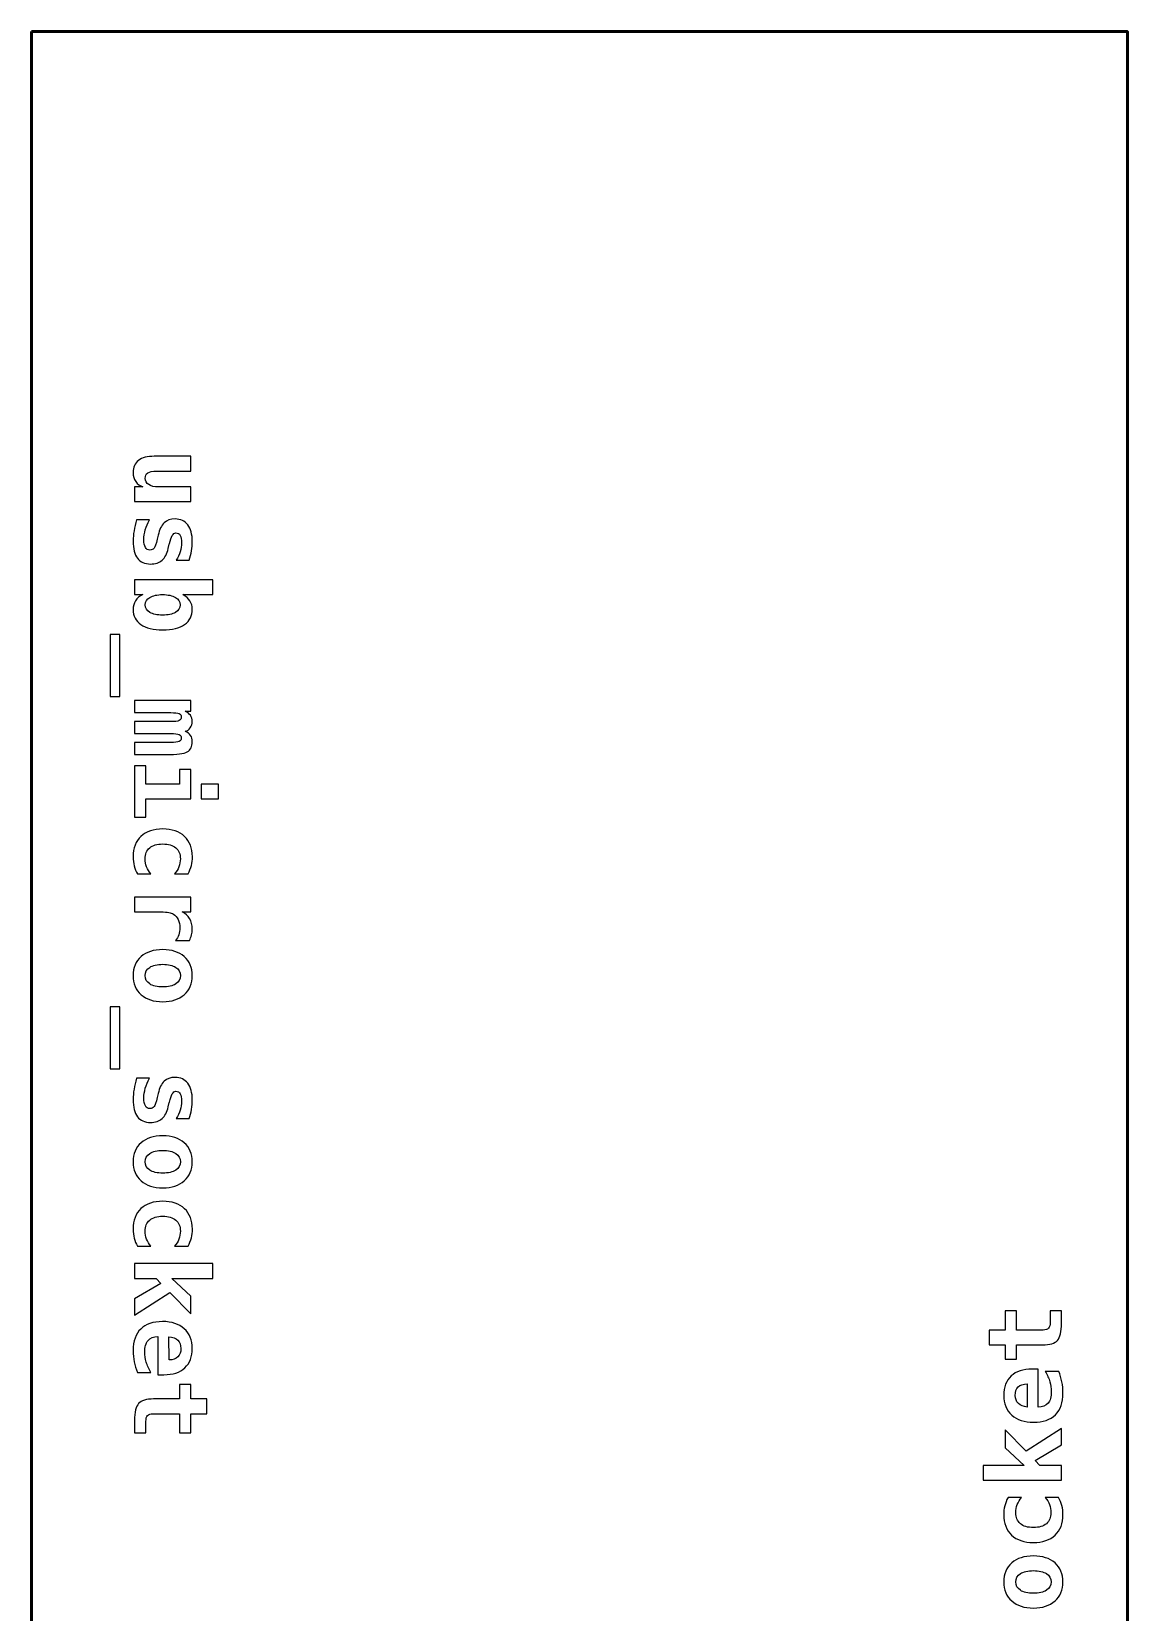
# Model space of a CAD drawing. Header units: centimetres. Extents: x -10.8 to 29.8, y -19.8 to 32.2.
# Drawn here: x 2.75 to 7.25, y -5.24 to 1.25 of the extents above; entities that cross this region are included whole.
import ezdxf

# ---------------------------------------------------------------- set-up
doc = ezdxf.new("R2010")
doc.units = ezdxf.units.CM
doc.header["$MEASUREMENT"] = 0
doc.layers.add('Layer 1', color=7, linetype='Continuous')

msp = doc.modelspace()

# ---------------------------------------------------------------- linework, layer by layer
at = {"layer": 'Layer 1', "lineweight": 53}
msp.add_open_spline([(2.75, 1.25), (2.75, 1.25), (7.25, 1.25), (7.25, 1.25), (7.25, 1.25), (7.25, 1.25), (7.25, -12.25), (7.25, -12.25), (7.25, -12.25), (7.25, -12.25), (2.75, -12.25), (2.75, -12.25), (2.75, -12.25), (2.75, -12.25), (2.75, 1.25), (2.75, 1.25)], degree=3, knots=[0, 0, 0, 0, 0.2, 0.2, 0.2, 0.2, 0.4, 0.4, 0.4, 0.4, 0.6, 0.6, 0.6, 0.6, 1, 1, 1, 1], dxfattribs=at)
at = {"layer": 'Layer 1'}
for points, knots in [([(3.25367, -0.4943), (3.25367, -0.4943), (3.40437, -0.4943), (3.40437, -0.4943), (3.40437, -0.4943), (3.40437, -0.4943), (3.40437, -0.55484), (3.40437, -0.55484), (3.40437, -0.55484), (3.40437, -0.55484), (3.26291, -0.55484), (3.26291, -0.55484), (3.26291, -0.55484), (3.24626, -0.55484), (3.23433, -0.55716), (3.22714, -0.56189), (3.22714, -0.56189), (3.22001, -0.56655), (3.21641, -0.57438), (3.21641, -0.58525), (3.21641, -0.58525), (3.21641, -0.59618), (3.22121, -0.60465), (3.23088, -0.61079), (3.23088, -0.61079), (3.24054, -0.61692), (3.25402, -0.62003), (3.27145, -0.62003), (3.27145, -0.62003), (3.27145, -0.62003), (3.40437, -0.62003), (3.40437, -0.62003), (3.40437, -0.62003), (3.40437, -0.62003), (3.40437, -0.68056), (3.40437, -0.68056), (3.40437, -0.68056), (3.40437, -0.68056), (3.17281, -0.68056), (3.17281, -0.68056), (3.17281, -0.68056), (3.17281, -0.68056), (3.17281, -0.62003), (3.17281, -0.62003), (3.17281, -0.62003), (3.17281, -0.62003), (3.2071, -0.62003), (3.2071, -0.62003), (3.2071, -0.62003), (3.19433, -0.61572), (3.18445, -0.60846), (3.1774, -0.59823), (3.1774, -0.59823), (3.17041, -0.58793), (3.16688, -0.57558), (3.16688, -0.56112), (3.16688, -0.56112), (3.16688, -0.53903), (3.17415, -0.52238), (3.18876, -0.51116), (3.18876, -0.51116), (3.20336, -0.49994), (3.22502, -0.4943), (3.25367, -0.4943)], [0, 0, 0, 0, 0.0588235, 0.0588235, 0.0588235, 0.0588235, 0.1176471, 0.1176471, 0.1176471, 0.1176471, 0.1764706, 0.1764706, 0.1764706, 0.1764706, 0.2352941, 0.2352941, 0.2352941, 0.2352941, 0.2941176, 0.2941176, 0.2941176, 0.2941176, 0.3529412, 0.3529412, 0.3529412, 0.3529412, 0.4117647, 0.4117647, 0.4117647, 0.4117647, 0.4705882, 0.4705882, 0.4705882, 0.4705882, 0.5294118, 0.5294118, 0.5294118, 0.5294118, 0.5882353, 0.5882353, 0.5882353, 0.5882353, 0.6470588, 0.6470588, 0.6470588, 0.6470588, 0.7058824, 0.7058824, 0.7058824, 0.7058824, 0.7647059, 0.7647059, 0.7647059, 0.7647059, 0.8235294, 0.8235294, 0.8235294, 0.8235294, 0.8823529, 0.8823529, 0.8823529, 0.8823529, 1, 1, 1, 1]), ([(3.39717, -0.92101), (3.39717, -0.92101), (3.34426, -0.92101), (3.34426, -0.92101), (3.34426, -0.92101), (3.35138, -0.90986), (3.35675, -0.89822), (3.36042, -0.88616), (3.36042, -0.88616), (3.36401, -0.87409), (3.36585, -0.86196), (3.36585, -0.84982), (3.36585, -0.84982), (3.36585, -0.83628), (3.36387, -0.82604), (3.35999, -0.8192), (3.35999, -0.8192), (3.35604, -0.81229), (3.35026, -0.80883), (3.34257, -0.80883), (3.34257, -0.80883), (3.33156, -0.80883), (3.3226, -0.82358), (3.31568, -0.85307), (3.31568, -0.85307), (3.31568, -0.85307), (3.31512, -0.85533), (3.31512, -0.85533), (3.31512, -0.85533), (3.31512, -0.85533), (3.31096, -0.87268), (3.31096, -0.87268), (3.31096, -0.87268), (3.30574, -0.89477), (3.29727, -0.91099), (3.28563, -0.92122), (3.28563, -0.92122), (3.27399, -0.93152), (3.25825, -0.93667), (3.23843, -0.93667), (3.23843, -0.93667), (3.21458, -0.93667), (3.19666, -0.92884), (3.18473, -0.91325), (3.18473, -0.91325), (3.17281, -0.89759), (3.16688, -0.87409), (3.16688, -0.8427), (3.16688, -0.8427), (3.16688, -0.8288), (3.16808, -0.81447), (3.17048, -0.79994), (3.17048, -0.79994), (3.17288, -0.78533), (3.17648, -0.77052), (3.18128, -0.75549), (3.18128, -0.75549), (3.18128, -0.75549), (3.23419, -0.75549), (3.23419, -0.75549), (3.23419, -0.75549), (3.22664, -0.76882), (3.22086, -0.78244), (3.21691, -0.79627), (3.21691, -0.79627), (3.21289, -0.8101), (3.21091, -0.82343), (3.21091, -0.83642), (3.21091, -0.83642), (3.21091, -0.8506), (3.21296, -0.86132), (3.21712, -0.86859), (3.21712, -0.86859), (3.22121, -0.87586), (3.22721, -0.87953), (3.23504, -0.87953), (3.23504, -0.87953), (3.2428, -0.87953), (3.24873, -0.87691), (3.25282, -0.87176), (3.25282, -0.87176), (3.25698, -0.86661), (3.26136, -0.85434), (3.26608, -0.83486), (3.26608, -0.83486), (3.26608, -0.83486), (3.26975, -0.81814), (3.26975, -0.81814), (3.26975, -0.81814), (3.27504, -0.795), (3.28323, -0.77814), (3.29438, -0.76755), (3.29438, -0.76755), (3.30552, -0.75697), (3.32048, -0.75168), (3.33918, -0.75168), (3.33918, -0.75168), (3.36154, -0.75168), (3.3789, -0.75972), (3.39125, -0.77588), (3.39125, -0.77588), (3.40367, -0.79197), (3.40987, -0.81469), (3.40987, -0.8439), (3.40987, -0.8439), (3.40987, -0.85702), (3.40882, -0.87007), (3.4067, -0.88305), (3.4067, -0.88305), (3.40458, -0.89611), (3.40141, -0.90874), (3.39717, -0.92101)], [0, 0, 0, 0, 0.0344828, 0.0344828, 0.0344828, 0.0344828, 0.0689655, 0.0689655, 0.0689655, 0.0689655, 0.1034483, 0.1034483, 0.1034483, 0.1034483, 0.137931, 0.137931, 0.137931, 0.137931, 0.1724138, 0.1724138, 0.1724138, 0.1724138, 0.2068966, 0.2068966, 0.2068966, 0.2068966, 0.2413793, 0.2413793, 0.2413793, 0.2413793, 0.2758621, 0.2758621, 0.2758621, 0.2758621, 0.3103448, 0.3103448, 0.3103448, 0.3103448, 0.3448276, 0.3448276, 0.3448276, 0.3448276, 0.3793103, 0.3793103, 0.3793103, 0.3793103, 0.4137931, 0.4137931, 0.4137931, 0.4137931, 0.4482759, 0.4482759, 0.4482759, 0.4482759, 0.4827586, 0.4827586, 0.4827586, 0.4827586, 0.5172414, 0.5172414, 0.5172414, 0.5172414, 0.5517241, 0.5517241, 0.5517241, 0.5517241, 0.5862069, 0.5862069, 0.5862069, 0.5862069, 0.6206897, 0.6206897, 0.6206897, 0.6206897, 0.6551724, 0.6551724, 0.6551724, 0.6551724, 0.6896552, 0.6896552, 0.6896552, 0.6896552, 0.7241379, 0.7241379, 0.7241379, 0.7241379, 0.7586207, 0.7586207, 0.7586207, 0.7586207, 0.7931034, 0.7931034, 0.7931034, 0.7931034, 0.8275862, 0.8275862, 0.8275862, 0.8275862, 0.862069, 0.862069, 0.862069, 0.862069, 0.8965517, 0.8965517, 0.8965517, 0.8965517, 0.9310345, 0.9310345, 0.9310345, 0.9310345, 1, 1, 1, 1]), ([(3.37149, -1.0624), (3.38426, -1.06981), (3.39386, -1.07849), (3.40028, -1.08829), (3.40028, -1.08829), (3.4067, -1.09817), (3.40987, -1.10925), (3.40987, -1.12167), (3.40987, -1.12167), (3.40987, -1.14904), (3.39943, -1.17021), (3.37848, -1.18495), (3.37848, -1.18495), (3.35752, -1.19977), (3.32754, -1.20718), (3.28838, -1.20718), (3.28838, -1.20718), (3.24979, -1.20718), (3.21994, -1.19991), (3.1987, -1.18531), (3.1987, -1.18531), (3.17747, -1.1707), (3.16688, -1.15017), (3.16688, -1.12371), (3.16688, -1.12371), (3.16688, -1.10981), (3.17027, -1.09775), (3.17697, -1.08738), (3.17697, -1.08738), (3.18375, -1.07707), (3.19376, -1.06875), (3.2071, -1.0624), (3.2071, -1.0624), (3.2071, -1.0624), (3.17281, -1.0624), (3.17281, -1.0624), (3.17281, -1.0624), (3.17281, -1.0624), (3.17281, -1.00186), (3.17281, -1.00186), (3.17281, -1.00186), (3.17281, -1.00186), (3.49454, -1.00186), (3.49454, -1.00186), (3.49454, -1.00186), (3.49454, -1.00186), (3.49454, -1.0624), (3.49454, -1.0624), (3.49454, -1.0624), (3.49454, -1.0624), (3.37149, -1.0624), (3.37149, -1.0624)], [0, 0, 0, 0, 0.0714286, 0.0714286, 0.0714286, 0.0714286, 0.1428571, 0.1428571, 0.1428571, 0.1428571, 0.2142857, 0.2142857, 0.2142857, 0.2142857, 0.2857143, 0.2857143, 0.2857143, 0.2857143, 0.3571429, 0.3571429, 0.3571429, 0.3571429, 0.4285714, 0.4285714, 0.4285714, 0.4285714, 0.5, 0.5, 0.5, 0.5, 0.5714286, 0.5714286, 0.5714286, 0.5714286, 0.6428571, 0.6428571, 0.6428571, 0.6428571, 0.7142857, 0.7142857, 0.7142857, 0.7142857, 0.7857143, 0.7857143, 0.7857143, 0.7857143, 0.8571429, 0.8571429, 0.8571429, 0.8571429, 1, 1, 1, 1]), ([(3.28796, -1.14664), (3.31032, -1.14664), (3.32782, -1.1429), (3.34045, -1.13549), (3.34045, -1.13549), (3.35315, -1.12809), (3.3595, -1.11778), (3.3595, -1.10473), (3.3595, -1.10473), (3.3595, -1.09168), (3.35315, -1.08131), (3.34045, -1.07376), (3.34045, -1.07376), (3.32782, -1.06621), (3.31032, -1.0624), (3.28796, -1.0624), (3.28796, -1.0624), (3.26566, -1.0624), (3.24809, -1.06621), (3.23546, -1.07376), (3.23546, -1.07376), (3.22276, -1.08131), (3.21641, -1.09168), (3.21641, -1.10473), (3.21641, -1.10473), (3.21641, -1.11778), (3.22276, -1.12809), (3.23546, -1.13549), (3.23546, -1.13549), (3.24809, -1.1429), (3.26566, -1.14664), (3.28796, -1.14664)], [0, 0, 0, 0, 0.1111111, 0.1111111, 0.1111111, 0.1111111, 0.2222222, 0.2222222, 0.2222222, 0.2222222, 0.3333333, 0.3333333, 0.3333333, 0.3333333, 0.4444444, 0.4444444, 0.4444444, 0.4444444, 0.5555556, 0.5555556, 0.5555556, 0.5555556, 0.6666667, 0.6666667, 0.6666667, 0.6666667, 0.7777778, 0.7777778, 0.7777778, 0.7777778, 1, 1, 1, 1]), ([(3.11227, -1.48064), (3.11227, -1.48064), (3.0729, -1.48064), (3.0729, -1.48064), (3.0729, -1.48064), (3.0729, -1.48064), (3.0729, -1.2258), (3.0729, -1.2258), (3.0729, -1.2258), (3.0729, -1.2258), (3.11227, -1.2258), (3.11227, -1.2258), (3.11227, -1.2258), (3.11227, -1.2258), (3.11227, -1.48064), (3.11227, -1.48064)], [0, 0, 0, 0, 0.2, 0.2, 0.2, 0.2, 0.4, 0.4, 0.4, 0.4, 0.6, 0.6, 0.6, 0.6, 1, 1, 1, 1]), ([(3.38116, -1.6233), (3.39097, -1.62782), (3.39816, -1.6336), (3.40282, -1.64066), (3.40282, -1.64066), (3.40755, -1.64771), (3.40987, -1.65632), (3.40987, -1.66648), (3.40987, -1.66648), (3.40987, -1.68645), (3.40296, -1.70028), (3.3892, -1.7079), (3.3892, -1.7079), (3.37544, -1.71559), (3.34673, -1.7194), (3.3032, -1.7194), (3.3032, -1.7194), (3.3032, -1.7194), (3.17281, -1.7194), (3.17281, -1.7194), (3.17281, -1.7194), (3.17281, -1.7194), (3.17281, -1.66987), (3.17281, -1.66987), (3.17281, -1.66987), (3.17281, -1.66987), (3.3214, -1.66987), (3.3214, -1.66987), (3.3214, -1.66987), (3.33861, -1.66987), (3.35011, -1.66853), (3.3559, -1.66592), (3.3559, -1.66592), (3.36169, -1.66331), (3.36458, -1.65858), (3.36458, -1.65167), (3.36458, -1.65167), (3.36458, -1.64475), (3.36162, -1.63995), (3.35569, -1.6372), (3.35569, -1.6372), (3.34976, -1.63445), (3.33833, -1.63304), (3.3214, -1.63304), (3.3214, -1.63304), (3.3214, -1.63304), (3.17281, -1.63304), (3.17281, -1.63304), (3.17281, -1.63304), (3.17281, -1.63304), (3.17281, -1.58393), (3.17281, -1.58393), (3.17281, -1.58393), (3.17281, -1.58393), (3.3214, -1.58393), (3.3214, -1.58393), (3.3214, -1.58393), (3.33833, -1.58393), (3.34976, -1.58252), (3.35569, -1.57977), (3.35569, -1.57977), (3.36162, -1.57702), (3.36458, -1.57222), (3.36458, -1.56531), (3.36458, -1.56531), (3.36458, -1.55839), (3.36169, -1.55366), (3.3559, -1.55105), (3.3559, -1.55105), (3.35011, -1.54844), (3.33861, -1.5471), (3.3214, -1.5471), (3.3214, -1.5471), (3.3214, -1.5471), (3.17281, -1.5471), (3.17281, -1.5471), (3.17281, -1.5471), (3.17281, -1.5471), (3.17281, -1.49757), (3.17281, -1.49757), (3.17281, -1.49757), (3.17281, -1.49757), (3.40437, -1.49757), (3.40437, -1.49757), (3.40437, -1.49757), (3.40437, -1.49757), (3.40437, -1.5416), (3.40437, -1.5416), (3.40437, -1.5416), (3.40437, -1.5416), (3.38031, -1.5416), (3.38031, -1.5416), (3.38031, -1.5416), (3.38941, -1.54506), (3.39661, -1.55056), (3.4019, -1.55818), (3.4019, -1.55818), (3.40719, -1.56573), (3.40987, -1.5742), (3.40987, -1.58358), (3.40987, -1.58358), (3.40987, -1.59296), (3.40705, -1.6015), (3.40148, -1.60926), (3.40148, -1.60926), (3.3959, -1.61695), (3.38913, -1.62168), (3.38116, -1.6233)], [0, 0, 0, 0, 0.0357143, 0.0357143, 0.0357143, 0.0357143, 0.0714286, 0.0714286, 0.0714286, 0.0714286, 0.1071429, 0.1071429, 0.1071429, 0.1071429, 0.1428571, 0.1428571, 0.1428571, 0.1428571, 0.1785714, 0.1785714, 0.1785714, 0.1785714, 0.2142857, 0.2142857, 0.2142857, 0.2142857, 0.25, 0.25, 0.25, 0.25, 0.2857143, 0.2857143, 0.2857143, 0.2857143, 0.3214286, 0.3214286, 0.3214286, 0.3214286, 0.3571429, 0.3571429, 0.3571429, 0.3571429, 0.3928571, 0.3928571, 0.3928571, 0.3928571, 0.4285714, 0.4285714, 0.4285714, 0.4285714, 0.4642857, 0.4642857, 0.4642857, 0.4642857, 0.5, 0.5, 0.5, 0.5, 0.5357143, 0.5357143, 0.5357143, 0.5357143, 0.5714286, 0.5714286, 0.5714286, 0.5714286, 0.6071429, 0.6071429, 0.6071429, 0.6071429, 0.6428571, 0.6428571, 0.6428571, 0.6428571, 0.6785714, 0.6785714, 0.6785714, 0.6785714, 0.7142857, 0.7142857, 0.7142857, 0.7142857, 0.75, 0.75, 0.75, 0.75, 0.7857143, 0.7857143, 0.7857143, 0.7857143, 0.8214286, 0.8214286, 0.8214286, 0.8214286, 0.8571429, 0.8571429, 0.8571429, 0.8571429, 0.8928571, 0.8928571, 0.8928571, 0.8928571, 0.9285714, 0.9285714, 0.9285714, 0.9285714, 1, 1, 1, 1]), ([(3.40437, -1.7812), (3.40437, -1.7812), (3.40437, -1.901), (3.40437, -1.901), (3.40437, -1.901), (3.40437, -1.901), (3.21938, -1.901), (3.21938, -1.901), (3.21938, -1.901), (3.21938, -1.901), (3.21938, -1.97635), (3.21938, -1.97635), (3.21938, -1.97635), (3.21938, -1.97635), (3.17281, -1.97635), (3.17281, -1.97635), (3.17281, -1.97635), (3.17281, -1.97635), (3.17281, -1.76511), (3.17281, -1.76511), (3.17281, -1.76511), (3.17281, -1.76511), (3.21938, -1.76511), (3.21938, -1.76511), (3.21938, -1.76511), (3.21938, -1.76511), (3.21938, -1.84047), (3.21938, -1.84047), (3.21938, -1.84047), (3.21938, -1.84047), (3.35781, -1.84047), (3.35781, -1.84047), (3.35781, -1.84047), (3.35781, -1.84047), (3.35781, -1.7812), (3.35781, -1.7812), (3.35781, -1.7812), (3.35781, -1.7812), (3.40437, -1.7812), (3.40437, -1.7812)], [0, 0, 0, 0, 0.0909091, 0.0909091, 0.0909091, 0.0909091, 0.1818182, 0.1818182, 0.1818182, 0.1818182, 0.2727273, 0.2727273, 0.2727273, 0.2727273, 0.3636364, 0.3636364, 0.3636364, 0.3636364, 0.4545455, 0.4545455, 0.4545455, 0.4545455, 0.5454545, 0.5454545, 0.5454545, 0.5454545, 0.6363636, 0.6363636, 0.6363636, 0.6363636, 0.7272727, 0.7272727, 0.7272727, 0.7272727, 0.8181818, 0.8181818, 0.8181818, 0.8181818, 1, 1, 1, 1]), ([(3.51698, -1.84047), (3.51698, -1.84047), (3.51698, -1.901), (3.51698, -1.901), (3.51698, -1.901), (3.51698, -1.901), (3.44628, -1.901), (3.44628, -1.901), (3.44628, -1.901), (3.44628, -1.901), (3.44628, -1.84047), (3.44628, -1.84047), (3.44628, -1.84047), (3.44628, -1.84047), (3.51698, -1.84047), (3.51698, -1.84047)], [0, 0, 0, 0, 0.2, 0.2, 0.2, 0.2, 0.4, 0.4, 0.4, 0.4, 0.6, 0.6, 0.6, 0.6, 1, 1, 1, 1]), ([(3.18466, -2.2096), (3.17874, -2.19937), (3.17429, -2.18844), (3.17133, -2.17673), (3.17133, -2.17673), (3.16837, -2.16501), (3.16688, -2.15246), (3.16688, -2.13891), (3.16688, -2.13891), (3.16688, -2.10321), (3.17761, -2.07534), (3.19913, -2.05523), (3.19913, -2.05523), (3.22058, -2.03512), (3.25035, -2.02503), (3.28838, -2.02503), (3.28838, -2.02503), (3.32655, -2.02503), (3.35639, -2.03519), (3.37798, -2.05544), (3.37798, -2.05544), (3.3995, -2.07569), (3.4103, -2.10363), (3.4103, -2.13933), (3.4103, -2.13933), (3.4103, -2.15175), (3.40882, -2.16367), (3.40592, -2.17517), (3.40592, -2.17517), (3.40303, -2.18667), (3.39859, -2.19818), (3.39252, -2.2096), (3.39252, -2.2096), (3.39252, -2.2096), (3.33706, -2.2096), (3.33706, -2.2096), (3.33706, -2.2096), (3.34468, -2.20079), (3.35054, -2.19112), (3.35463, -2.18054), (3.35463, -2.18054), (3.35872, -2.17002), (3.36077, -2.15909), (3.36077, -2.1478), (3.36077, -2.1478), (3.36077, -2.12811), (3.35449, -2.11294), (3.34193, -2.10236), (3.34193, -2.10236), (3.32937, -2.09171), (3.31152, -2.08642), (3.28838, -2.08642), (3.28838, -2.08642), (3.26524, -2.08642), (3.24746, -2.09171), (3.23504, -2.10236), (3.23504, -2.10236), (3.22262, -2.11294), (3.21641, -2.12811), (3.21641, -2.1478), (3.21641, -2.1478), (3.21641, -2.15951), (3.21839, -2.17045), (3.22227, -2.18068), (3.22227, -2.18068), (3.22622, -2.19084), (3.23215, -2.2005), (3.24012, -2.2096), (3.24012, -2.2096), (3.24012, -2.2096), (3.18466, -2.2096), (3.18466, -2.2096)], [0, 0, 0, 0, 0.0526316, 0.0526316, 0.0526316, 0.0526316, 0.1052632, 0.1052632, 0.1052632, 0.1052632, 0.1578947, 0.1578947, 0.1578947, 0.1578947, 0.2105263, 0.2105263, 0.2105263, 0.2105263, 0.2631579, 0.2631579, 0.2631579, 0.2631579, 0.3157895, 0.3157895, 0.3157895, 0.3157895, 0.3684211, 0.3684211, 0.3684211, 0.3684211, 0.4210526, 0.4210526, 0.4210526, 0.4210526, 0.4736842, 0.4736842, 0.4736842, 0.4736842, 0.5263158, 0.5263158, 0.5263158, 0.5263158, 0.5789474, 0.5789474, 0.5789474, 0.5789474, 0.6315789, 0.6315789, 0.6315789, 0.6315789, 0.6842105, 0.6842105, 0.6842105, 0.6842105, 0.7368421, 0.7368421, 0.7368421, 0.7368421, 0.7894737, 0.7894737, 0.7894737, 0.7894737, 0.8421053, 0.8421053, 0.8421053, 0.8421053, 0.8947368, 0.8947368, 0.8947368, 0.8947368, 1, 1, 1, 1]), ([(3.34045, -2.48307), (3.34652, -2.47644), (3.3511, -2.46868), (3.35414, -2.45979), (3.35414, -2.45979), (3.35717, -2.4509), (3.35865, -2.44116), (3.35865, -2.43051), (3.35865, -2.43051), (3.35865, -2.41774), (3.35639, -2.40652), (3.35195, -2.39692), (3.35195, -2.39692), (3.34743, -2.38733), (3.34094, -2.37992), (3.33241, -2.3747), (3.33241, -2.3747), (3.32718, -2.37138), (3.32083, -2.36905), (3.31336, -2.36778), (3.31336, -2.36778), (3.30595, -2.36644), (3.29466, -2.36581), (3.27949, -2.36581), (3.27949, -2.36581), (3.27949, -2.36581), (3.17281, -2.36581), (3.17281, -2.36581), (3.17281, -2.36581), (3.17281, -2.36581), (3.17281, -2.30527), (3.17281, -2.30527), (3.17281, -2.30527), (3.17281, -2.30527), (3.40437, -2.30527), (3.40437, -2.30527), (3.40437, -2.30527), (3.40437, -2.30527), (3.40437, -2.36581), (3.40437, -2.36581), (3.40437, -2.36581), (3.40437, -2.36581), (3.36832, -2.36581), (3.36832, -2.36581), (3.36832, -2.36581), (3.38158, -2.37174), (3.39181, -2.38084), (3.39901, -2.39311), (3.39901, -2.39311), (3.40628, -2.40539), (3.40987, -2.41971), (3.40987, -2.43615), (3.40987, -2.43615), (3.40987, -2.44441), (3.40889, -2.45252), (3.40684, -2.46042), (3.40684, -2.46042), (3.40487, -2.46833), (3.4019, -2.47587), (3.39802, -2.48307), (3.39802, -2.48307), (3.39802, -2.48307), (3.34045, -2.48307), (3.34045, -2.48307)], [0, 0, 0, 0, 0.0588235, 0.0588235, 0.0588235, 0.0588235, 0.1176471, 0.1176471, 0.1176471, 0.1176471, 0.1764706, 0.1764706, 0.1764706, 0.1764706, 0.2352941, 0.2352941, 0.2352941, 0.2352941, 0.2941176, 0.2941176, 0.2941176, 0.2941176, 0.3529412, 0.3529412, 0.3529412, 0.3529412, 0.4117647, 0.4117647, 0.4117647, 0.4117647, 0.4705882, 0.4705882, 0.4705882, 0.4705882, 0.5294118, 0.5294118, 0.5294118, 0.5294118, 0.5882353, 0.5882353, 0.5882353, 0.5882353, 0.6470588, 0.6470588, 0.6470588, 0.6470588, 0.7058824, 0.7058824, 0.7058824, 0.7058824, 0.7647059, 0.7647059, 0.7647059, 0.7647059, 0.8235294, 0.8235294, 0.8235294, 0.8235294, 0.8823529, 0.8823529, 0.8823529, 0.8823529, 1, 1, 1, 1]), ([(3.28838, -2.52032), (3.3257, -2.52032), (3.35527, -2.52999), (3.37714, -2.54932), (3.37714, -2.54932), (3.39894, -2.56872), (3.40987, -2.59468), (3.40987, -2.62735), (3.40987, -2.62735), (3.40987, -2.66009), (3.39894, -2.68612), (3.37714, -2.70553), (3.37714, -2.70553), (3.35527, -2.72486), (3.3257, -2.73452), (3.28838, -2.73452), (3.28838, -2.73452), (3.25106, -2.73452), (3.22149, -2.72486), (3.19962, -2.70553), (3.19962, -2.70553), (3.17782, -2.68612), (3.16688, -2.66009), (3.16688, -2.62735), (3.16688, -2.62735), (3.16688, -2.59468), (3.17782, -2.56872), (3.19962, -2.54932), (3.19962, -2.54932), (3.22149, -2.52999), (3.25106, -2.52032), (3.28838, -2.52032)], [0, 0, 0, 0, 0.1111111, 0.1111111, 0.1111111, 0.1111111, 0.2222222, 0.2222222, 0.2222222, 0.2222222, 0.3333333, 0.3333333, 0.3333333, 0.3333333, 0.4444444, 0.4444444, 0.4444444, 0.4444444, 0.5555556, 0.5555556, 0.5555556, 0.5555556, 0.6666667, 0.6666667, 0.6666667, 0.6666667, 0.7777778, 0.7777778, 0.7777778, 0.7777778, 1, 1, 1, 1]), ([(3.36077, -2.62735), (3.36077, -2.61289), (3.35442, -2.60153), (3.34165, -2.59327), (3.34165, -2.59327), (3.32888, -2.58502), (3.3111, -2.58086), (3.28838, -2.58086), (3.28838, -2.58086), (3.26566, -2.58086), (3.24788, -2.58502), (3.23511, -2.59327), (3.23511, -2.59327), (3.22234, -2.60153), (3.21599, -2.61289), (3.21599, -2.62735), (3.21599, -2.62735), (3.21599, -2.64189), (3.22234, -2.65332), (3.23511, -2.66157), (3.23511, -2.66157), (3.24788, -2.66983), (3.26566, -2.67399), (3.28838, -2.67399), (3.28838, -2.67399), (3.3111, -2.67399), (3.32888, -2.66983), (3.34165, -2.66157), (3.34165, -2.66157), (3.35442, -2.65332), (3.36077, -2.64189), (3.36077, -2.62735)], [0, 0, 0, 0, 0.1111111, 0.1111111, 0.1111111, 0.1111111, 0.2222222, 0.2222222, 0.2222222, 0.2222222, 0.3333333, 0.3333333, 0.3333333, 0.3333333, 0.4444444, 0.4444444, 0.4444444, 0.4444444, 0.5555556, 0.5555556, 0.5555556, 0.5555556, 0.6666667, 0.6666667, 0.6666667, 0.6666667, 0.7777778, 0.7777778, 0.7777778, 0.7777778, 1, 1, 1, 1]), ([(3.11227, -3.00968), (3.11227, -3.00968), (3.0729, -3.00968), (3.0729, -3.00968), (3.0729, -3.00968), (3.0729, -3.00968), (3.0729, -2.75484), (3.0729, -2.75484), (3.0729, -2.75484), (3.0729, -2.75484), (3.11227, -2.75484), (3.11227, -2.75484), (3.11227, -2.75484), (3.11227, -2.75484), (3.11227, -3.00968), (3.11227, -3.00968)], [0, 0, 0, 0, 0.2, 0.2, 0.2, 0.2, 0.4, 0.4, 0.4, 0.4, 0.6, 0.6, 0.6, 0.6, 1, 1, 1, 1]), ([(3.39717, -3.21457), (3.39717, -3.21457), (3.34426, -3.21457), (3.34426, -3.21457), (3.34426, -3.21457), (3.35138, -3.20342), (3.35675, -3.19178), (3.36042, -3.17972), (3.36042, -3.17972), (3.36401, -3.16765), (3.36585, -3.15552), (3.36585, -3.14338), (3.36585, -3.14338), (3.36585, -3.12984), (3.36387, -3.1196), (3.35999, -3.11276), (3.35999, -3.11276), (3.35604, -3.10585), (3.35026, -3.10239), (3.34257, -3.10239), (3.34257, -3.10239), (3.33156, -3.10239), (3.3226, -3.11714), (3.31568, -3.14663), (3.31568, -3.14663), (3.31568, -3.14663), (3.31512, -3.14889), (3.31512, -3.14889), (3.31512, -3.14889), (3.31512, -3.14889), (3.31096, -3.16624), (3.31096, -3.16624), (3.31096, -3.16624), (3.30574, -3.18833), (3.29727, -3.20455), (3.28563, -3.21478), (3.28563, -3.21478), (3.27399, -3.22508), (3.25825, -3.23023), (3.23843, -3.23023), (3.23843, -3.23023), (3.21458, -3.23023), (3.19666, -3.2224), (3.18473, -3.20681), (3.18473, -3.20681), (3.17281, -3.19115), (3.16688, -3.16765), (3.16688, -3.13626), (3.16688, -3.13626), (3.16688, -3.12236), (3.16808, -3.10803), (3.17048, -3.0935), (3.17048, -3.0935), (3.17288, -3.07889), (3.17648, -3.06408), (3.18128, -3.04905), (3.18128, -3.04905), (3.18128, -3.04905), (3.23419, -3.04905), (3.23419, -3.04905), (3.23419, -3.04905), (3.22664, -3.06238), (3.22086, -3.076), (3.21691, -3.08983), (3.21691, -3.08983), (3.21289, -3.10366), (3.21091, -3.11699), (3.21091, -3.12998), (3.21091, -3.12998), (3.21091, -3.14416), (3.21296, -3.15488), (3.21712, -3.16215), (3.21712, -3.16215), (3.22121, -3.16942), (3.22721, -3.17309), (3.23504, -3.17309), (3.23504, -3.17309), (3.2428, -3.17309), (3.24873, -3.17047), (3.25282, -3.16532), (3.25282, -3.16532), (3.25698, -3.16017), (3.26136, -3.1479), (3.26608, -3.12842), (3.26608, -3.12842), (3.26608, -3.12842), (3.26975, -3.1117), (3.26975, -3.1117), (3.26975, -3.1117), (3.27504, -3.08856), (3.28323, -3.0717), (3.29438, -3.06111), (3.29438, -3.06111), (3.30552, -3.05053), (3.32048, -3.04524), (3.33918, -3.04524), (3.33918, -3.04524), (3.36154, -3.04524), (3.3789, -3.05328), (3.39125, -3.06944), (3.39125, -3.06944), (3.40367, -3.08553), (3.40987, -3.10825), (3.40987, -3.13746), (3.40987, -3.13746), (3.40987, -3.15058), (3.40882, -3.16363), (3.4067, -3.17661), (3.4067, -3.17661), (3.40458, -3.18967), (3.40141, -3.2023), (3.39717, -3.21457)], [0, 0, 0, 0, 0.0344828, 0.0344828, 0.0344828, 0.0344828, 0.0689655, 0.0689655, 0.0689655, 0.0689655, 0.1034483, 0.1034483, 0.1034483, 0.1034483, 0.137931, 0.137931, 0.137931, 0.137931, 0.1724138, 0.1724138, 0.1724138, 0.1724138, 0.2068966, 0.2068966, 0.2068966, 0.2068966, 0.2413793, 0.2413793, 0.2413793, 0.2413793, 0.2758621, 0.2758621, 0.2758621, 0.2758621, 0.3103448, 0.3103448, 0.3103448, 0.3103448, 0.3448276, 0.3448276, 0.3448276, 0.3448276, 0.3793103, 0.3793103, 0.3793103, 0.3793103, 0.4137931, 0.4137931, 0.4137931, 0.4137931, 0.4482759, 0.4482759, 0.4482759, 0.4482759, 0.4827586, 0.4827586, 0.4827586, 0.4827586, 0.5172414, 0.5172414, 0.5172414, 0.5172414, 0.5517241, 0.5517241, 0.5517241, 0.5517241, 0.5862069, 0.5862069, 0.5862069, 0.5862069, 0.6206897, 0.6206897, 0.6206897, 0.6206897, 0.6551724, 0.6551724, 0.6551724, 0.6551724, 0.6896552, 0.6896552, 0.6896552, 0.6896552, 0.7241379, 0.7241379, 0.7241379, 0.7241379, 0.7586207, 0.7586207, 0.7586207, 0.7586207, 0.7931034, 0.7931034, 0.7931034, 0.7931034, 0.8275862, 0.8275862, 0.8275862, 0.8275862, 0.862069, 0.862069, 0.862069, 0.862069, 0.8965517, 0.8965517, 0.8965517, 0.8965517, 0.9310345, 0.9310345, 0.9310345, 0.9310345, 1, 1, 1, 1]), ([(3.28838, -3.28484), (3.3257, -3.28484), (3.35527, -3.29451), (3.37714, -3.31384), (3.37714, -3.31384), (3.39894, -3.33324), (3.40987, -3.3592), (3.40987, -3.39187), (3.40987, -3.39187), (3.40987, -3.42461), (3.39894, -3.45064), (3.37714, -3.47005), (3.37714, -3.47005), (3.35527, -3.48938), (3.3257, -3.49904), (3.28838, -3.49904), (3.28838, -3.49904), (3.25106, -3.49904), (3.22149, -3.48938), (3.19962, -3.47005), (3.19962, -3.47005), (3.17782, -3.45064), (3.16688, -3.42461), (3.16688, -3.39187), (3.16688, -3.39187), (3.16688, -3.3592), (3.17782, -3.33324), (3.19962, -3.31384), (3.19962, -3.31384), (3.22149, -3.29451), (3.25106, -3.28484), (3.28838, -3.28484)], [0, 0, 0, 0, 0.1111111, 0.1111111, 0.1111111, 0.1111111, 0.2222222, 0.2222222, 0.2222222, 0.2222222, 0.3333333, 0.3333333, 0.3333333, 0.3333333, 0.4444444, 0.4444444, 0.4444444, 0.4444444, 0.5555556, 0.5555556, 0.5555556, 0.5555556, 0.6666667, 0.6666667, 0.6666667, 0.6666667, 0.7777778, 0.7777778, 0.7777778, 0.7777778, 1, 1, 1, 1]), ([(3.36077, -3.39187), (3.36077, -3.37741), (3.35442, -3.36605), (3.34165, -3.35779), (3.34165, -3.35779), (3.32888, -3.34954), (3.3111, -3.34538), (3.28838, -3.34538), (3.28838, -3.34538), (3.26566, -3.34538), (3.24788, -3.34954), (3.23511, -3.35779), (3.23511, -3.35779), (3.22234, -3.36605), (3.21599, -3.37741), (3.21599, -3.39187), (3.21599, -3.39187), (3.21599, -3.40641), (3.22234, -3.41784), (3.23511, -3.42609), (3.23511, -3.42609), (3.24788, -3.43435), (3.26566, -3.43851), (3.28838, -3.43851), (3.28838, -3.43851), (3.3111, -3.43851), (3.32888, -3.43435), (3.34165, -3.42609), (3.34165, -3.42609), (3.35442, -3.41784), (3.36077, -3.40641), (3.36077, -3.39187)], [0, 0, 0, 0, 0.1111111, 0.1111111, 0.1111111, 0.1111111, 0.2222222, 0.2222222, 0.2222222, 0.2222222, 0.3333333, 0.3333333, 0.3333333, 0.3333333, 0.4444444, 0.4444444, 0.4444444, 0.4444444, 0.5555556, 0.5555556, 0.5555556, 0.5555556, 0.6666667, 0.6666667, 0.6666667, 0.6666667, 0.7777778, 0.7777778, 0.7777778, 0.7777778, 1, 1, 1, 1]), ([(3.18466, -3.73864), (3.17874, -3.72841), (3.17429, -3.71748), (3.17133, -3.70577), (3.17133, -3.70577), (3.16837, -3.69405), (3.16688, -3.6815), (3.16688, -3.66795), (3.16688, -3.66795), (3.16688, -3.63225), (3.17761, -3.60438), (3.19913, -3.58427), (3.19913, -3.58427), (3.22058, -3.56416), (3.25035, -3.55407), (3.28838, -3.55407), (3.28838, -3.55407), (3.32655, -3.55407), (3.35639, -3.56423), (3.37798, -3.58448), (3.37798, -3.58448), (3.3995, -3.60473), (3.4103, -3.63267), (3.4103, -3.66837), (3.4103, -3.66837), (3.4103, -3.68079), (3.40882, -3.69271), (3.40592, -3.70421), (3.40592, -3.70421), (3.40303, -3.71571), (3.39859, -3.72722), (3.39252, -3.73864), (3.39252, -3.73864), (3.39252, -3.73864), (3.33706, -3.73864), (3.33706, -3.73864), (3.33706, -3.73864), (3.34468, -3.72983), (3.35054, -3.72016), (3.35463, -3.70958), (3.35463, -3.70958), (3.35872, -3.69906), (3.36077, -3.68813), (3.36077, -3.67684), (3.36077, -3.67684), (3.36077, -3.65715), (3.35449, -3.64198), (3.34193, -3.6314), (3.34193, -3.6314), (3.32937, -3.62075), (3.31152, -3.61546), (3.28838, -3.61546), (3.28838, -3.61546), (3.26524, -3.61546), (3.24746, -3.62075), (3.23504, -3.6314), (3.23504, -3.6314), (3.22262, -3.64198), (3.21641, -3.65715), (3.21641, -3.67684), (3.21641, -3.67684), (3.21641, -3.68855), (3.21839, -3.69949), (3.22227, -3.70972), (3.22227, -3.70972), (3.22622, -3.71988), (3.23215, -3.72954), (3.24012, -3.73864), (3.24012, -3.73864), (3.24012, -3.73864), (3.18466, -3.73864), (3.18466, -3.73864)], [0, 0, 0, 0, 0.0526316, 0.0526316, 0.0526316, 0.0526316, 0.1052632, 0.1052632, 0.1052632, 0.1052632, 0.1578947, 0.1578947, 0.1578947, 0.1578947, 0.2105263, 0.2105263, 0.2105263, 0.2105263, 0.2631579, 0.2631579, 0.2631579, 0.2631579, 0.3157895, 0.3157895, 0.3157895, 0.3157895, 0.3684211, 0.3684211, 0.3684211, 0.3684211, 0.4210526, 0.4210526, 0.4210526, 0.4210526, 0.4736842, 0.4736842, 0.4736842, 0.4736842, 0.5263158, 0.5263158, 0.5263158, 0.5263158, 0.5789474, 0.5789474, 0.5789474, 0.5789474, 0.6315789, 0.6315789, 0.6315789, 0.6315789, 0.6842105, 0.6842105, 0.6842105, 0.6842105, 0.7368421, 0.7368421, 0.7368421, 0.7368421, 0.7894737, 0.7894737, 0.7894737, 0.7894737, 0.8421053, 0.8421053, 0.8421053, 0.8421053, 0.8947368, 0.8947368, 0.8947368, 0.8947368, 1, 1, 1, 1]), ([(3.49454, -3.81018), (3.49454, -3.81018), (3.49454, -3.87072), (3.49454, -3.87072), (3.49454, -3.87072), (3.49454, -3.87072), (3.32563, -3.87072), (3.32563, -3.87072), (3.32563, -3.87072), (3.32563, -3.87072), (3.40437, -3.94346), (3.40437, -3.94346), (3.40437, -3.94346), (3.40437, -3.94346), (3.40437, -4.01691), (3.40437, -4.01691), (3.40437, -4.01691), (3.40437, -4.01691), (3.31794, -3.92921), (3.31794, -3.92921), (3.31794, -3.92921), (3.31794, -3.92921), (3.17281, -4.02185), (3.17281, -4.02185), (3.17281, -4.02185), (3.17281, -4.02185), (3.17281, -3.95489), (3.17281, -3.95489), (3.17281, -3.95489), (3.17281, -3.95489), (3.28118, -3.89139), (3.28118, -3.89139), (3.28118, -3.89139), (3.28118, -3.89139), (3.26129, -3.87072), (3.26129, -3.87072), (3.26129, -3.87072), (3.26129, -3.87072), (3.17281, -3.87072), (3.17281, -3.87072), (3.17281, -3.87072), (3.17281, -3.87072), (3.17281, -3.81018), (3.17281, -3.81018), (3.17281, -3.81018), (3.17281, -3.81018), (3.49454, -3.81018), (3.49454, -3.81018)], [0, 0, 0, 0, 0.0769231, 0.0769231, 0.0769231, 0.0769231, 0.1538462, 0.1538462, 0.1538462, 0.1538462, 0.2307692, 0.2307692, 0.2307692, 0.2307692, 0.3076923, 0.3076923, 0.3076923, 0.3076923, 0.3846154, 0.3846154, 0.3846154, 0.3846154, 0.4615385, 0.4615385, 0.4615385, 0.4615385, 0.5384615, 0.5384615, 0.5384615, 0.5384615, 0.6153846, 0.6153846, 0.6153846, 0.6153846, 0.6923077, 0.6923077, 0.6923077, 0.6923077, 0.7692308, 0.7692308, 0.7692308, 0.7692308, 0.8461538, 0.8461538, 0.8461538, 0.8461538, 1, 1, 1, 1]), ([(6.68239, -4.08314), (6.68239, -4.08314), (6.74801, -4.08314), (6.74801, -4.08314), (6.74801, -4.08314), (6.74801, -4.08314), (6.74801, -4.00398), (6.74801, -4.00398), (6.74801, -4.00398), (6.74801, -4.00398), (6.79457, -4.00398), (6.79457, -4.00398), (6.79457, -4.00398), (6.79457, -4.00398), (6.79457, -4.08314), (6.79457, -4.08314), (6.79457, -4.08314), (6.79457, -4.08314), (6.90408, -4.08314), (6.90408, -4.08314), (6.90408, -4.08314), (6.91438, -4.08314), (6.92179, -4.0806), (6.9263, -4.07559), (6.9263, -4.07559), (6.93075, -4.07058), (6.933, -4.06218), (6.933, -4.05047), (6.933, -4.05047), (6.933, -4.05047), (6.933, -4.00398), (6.933, -4.00398), (6.933, -4.00398), (6.933, -4.00398), (6.97957, -4.00398), (6.97957, -4.00398), (6.97957, -4.00398), (6.97957, -4.00398), (6.97957, -4.05485), (6.97957, -4.05485), (6.97957, -4.05485), (6.97957, -4.08956), (6.974, -4.11305), (6.96292, -4.12526), (6.96292, -4.12526), (6.95184, -4.13754), (6.93124, -4.14367), (6.90118, -4.14367), (6.90118, -4.14367), (6.90118, -4.14367), (6.79457, -4.14367), (6.79457, -4.14367), (6.79457, -4.14367), (6.79457, -4.14367), (6.79457, -4.20294), (6.79457, -4.20294), (6.79457, -4.20294), (6.79457, -4.20294), (6.74801, -4.20294), (6.74801, -4.20294), (6.74801, -4.20294), (6.74801, -4.20294), (6.74801, -4.14367), (6.74801, -4.14367), (6.74801, -4.14367), (6.74801, -4.14367), (6.68239, -4.14367), (6.68239, -4.14367), (6.68239, -4.14367), (6.68239, -4.14367), (6.68239, -4.08314), (6.68239, -4.08314)], [0, 0, 0, 0, 0.0526316, 0.0526316, 0.0526316, 0.0526316, 0.1052632, 0.1052632, 0.1052632, 0.1052632, 0.1578947, 0.1578947, 0.1578947, 0.1578947, 0.2105263, 0.2105263, 0.2105263, 0.2105263, 0.2631579, 0.2631579, 0.2631579, 0.2631579, 0.3157895, 0.3157895, 0.3157895, 0.3157895, 0.3684211, 0.3684211, 0.3684211, 0.3684211, 0.4210526, 0.4210526, 0.4210526, 0.4210526, 0.4736842, 0.4736842, 0.4736842, 0.4736842, 0.5263158, 0.5263158, 0.5263158, 0.5263158, 0.5789474, 0.5789474, 0.5789474, 0.5789474, 0.6315789, 0.6315789, 0.6315789, 0.6315789, 0.6842105, 0.6842105, 0.6842105, 0.6842105, 0.7368421, 0.7368421, 0.7368421, 0.7368421, 0.7894737, 0.7894737, 0.7894737, 0.7894737, 0.8421053, 0.8421053, 0.8421053, 0.8421053, 0.8947368, 0.8947368, 0.8947368, 0.8947368, 1, 1, 1, 1]), ([(3.18424, -4.25679), (3.17845, -4.24275), (3.17415, -4.22843), (3.17126, -4.21382), (3.17126, -4.21382), (3.16837, -4.19922), (3.16688, -4.18377), (3.16688, -4.16754), (3.16688, -4.16754), (3.16688, -4.1288), (3.17725, -4.09924), (3.198, -4.07878), (3.198, -4.07878), (3.21874, -4.05832), (3.24859, -4.04809), (3.28753, -4.04809), (3.28753, -4.04809), (3.32528, -4.04809), (3.35512, -4.05797), (3.377, -4.07765), (3.377, -4.07765), (3.39894, -4.09734), (3.40987, -4.12422), (3.40987, -4.15823), (3.40987, -4.15823), (3.40987, -4.19252), (3.39971, -4.21919), (3.3794, -4.23809), (3.3794, -4.23809), (3.359, -4.25707), (3.33036, -4.26653), (3.29339, -4.26653), (3.29339, -4.26653), (3.29339, -4.26653), (3.26891, -4.26653), (3.26891, -4.26653), (3.26891, -4.26653), (3.26891, -4.26653), (3.26891, -4.1099), (3.26891, -4.1099), (3.26891, -4.1099), (3.2507, -4.11004), (3.23716, -4.1154), (3.2282, -4.12598), (3.2282, -4.12598), (3.21924, -4.13657), (3.21472, -4.15237), (3.21472, -4.17347), (3.21472, -4.17347), (3.21472, -4.18737), (3.2167, -4.20098), (3.22072, -4.21453), (3.22072, -4.21453), (3.22467, -4.22801), (3.23102, -4.24205), (3.2397, -4.25679), (3.2397, -4.25679), (3.2397, -4.25679), (3.18424, -4.25679), (3.18424, -4.25679)], [0, 0, 0, 0, 0.0625, 0.0625, 0.0625, 0.0625, 0.125, 0.125, 0.125, 0.125, 0.1875, 0.1875, 0.1875, 0.1875, 0.25, 0.25, 0.25, 0.25, 0.3125, 0.3125, 0.3125, 0.3125, 0.375, 0.375, 0.375, 0.375, 0.4375, 0.4375, 0.4375, 0.4375, 0.5, 0.5, 0.5, 0.5, 0.5625, 0.5625, 0.5625, 0.5625, 0.625, 0.625, 0.625, 0.625, 0.6875, 0.6875, 0.6875, 0.6875, 0.75, 0.75, 0.75, 0.75, 0.8125, 0.8125, 0.8125, 0.8125, 0.875, 0.875, 0.875, 0.875, 1, 1, 1, 1]), ([(3.3142, -4.20557), (3.33022, -4.20529), (3.34235, -4.20119), (3.35054, -4.19329), (3.35054, -4.19329), (3.35879, -4.18532), (3.36289, -4.17368), (3.36289, -4.15823), (3.36289, -4.15823), (3.36289, -4.14433), (3.35865, -4.13325), (3.35011, -4.12499), (3.35011, -4.12499), (3.34165, -4.11674), (3.32958, -4.1118), (3.31399, -4.11032), (3.31399, -4.11032), (3.31399, -4.11032), (3.3142, -4.20557), (3.3142, -4.20557)], [0, 0, 0, 0, 0.1666667, 0.1666667, 0.1666667, 0.1666667, 0.3333333, 0.3333333, 0.3333333, 0.3333333, 0.5, 0.5, 0.5, 0.5, 0.6666667, 0.6666667, 0.6666667, 0.6666667, 1, 1, 1, 1]), ([(6.96814, -4.25289), (6.97393, -4.26693), (6.9783, -4.28125), (6.98119, -4.29586), (6.98119, -4.29586), (6.98409, -4.31046), (6.9855, -4.32591), (6.9855, -4.34214), (6.9855, -4.34214), (6.9855, -4.38088), (6.97513, -4.41044), (6.95438, -4.4309), (6.95438, -4.4309), (6.93364, -4.45136), (6.90379, -4.46159), (6.86485, -4.46159), (6.86485, -4.46159), (6.8271, -4.46159), (6.79726, -4.45171), (6.77538, -4.43203), (6.77538, -4.43203), (6.75344, -4.41234), (6.74251, -4.38546), (6.74251, -4.35145), (6.74251, -4.35145), (6.74251, -4.31716), (6.75267, -4.29049), (6.77298, -4.27159), (6.77298, -4.27159), (6.79338, -4.25261), (6.82202, -4.24315), (6.85899, -4.24315), (6.85899, -4.24315), (6.85899, -4.24315), (6.88347, -4.24315), (6.88347, -4.24315), (6.88347, -4.24315), (6.88347, -4.24315), (6.88347, -4.39978), (6.88347, -4.39978), (6.88347, -4.39978), (6.90168, -4.39964), (6.91522, -4.39428), (6.92418, -4.3837), (6.92418, -4.3837), (6.93314, -4.37311), (6.93766, -4.35731), (6.93766, -4.33621), (6.93766, -4.33621), (6.93766, -4.32231), (6.93568, -4.30863), (6.93166, -4.29515), (6.93166, -4.29515), (6.92771, -4.28167), (6.92136, -4.26763), (6.91268, -4.25289), (6.91268, -4.25289), (6.91268, -4.25289), (6.96814, -4.25289), (6.96814, -4.25289)], [0, 0, 0, 0, 0.0625, 0.0625, 0.0625, 0.0625, 0.125, 0.125, 0.125, 0.125, 0.1875, 0.1875, 0.1875, 0.1875, 0.25, 0.25, 0.25, 0.25, 0.3125, 0.3125, 0.3125, 0.3125, 0.375, 0.375, 0.375, 0.375, 0.4375, 0.4375, 0.4375, 0.4375, 0.5, 0.5, 0.5, 0.5, 0.5625, 0.5625, 0.5625, 0.5625, 0.625, 0.625, 0.625, 0.625, 0.6875, 0.6875, 0.6875, 0.6875, 0.75, 0.75, 0.75, 0.75, 0.8125, 0.8125, 0.8125, 0.8125, 0.875, 0.875, 0.875, 0.875, 1, 1, 1, 1]), ([(3.46999, -4.42654), (3.46999, -4.42654), (3.40437, -4.42654), (3.40437, -4.42654), (3.40437, -4.42654), (3.40437, -4.42654), (3.40437, -4.5057), (3.40437, -4.5057), (3.40437, -4.5057), (3.40437, -4.5057), (3.35781, -4.5057), (3.35781, -4.5057), (3.35781, -4.5057), (3.35781, -4.5057), (3.35781, -4.42654), (3.35781, -4.42654), (3.35781, -4.42654), (3.35781, -4.42654), (3.2483, -4.42654), (3.2483, -4.42654), (3.2483, -4.42654), (3.238, -4.42654), (3.23059, -4.42908), (3.22608, -4.43409), (3.22608, -4.43409), (3.22163, -4.4391), (3.21938, -4.4475), (3.21938, -4.45921), (3.21938, -4.45921), (3.21938, -4.45921), (3.21938, -4.5057), (3.21938, -4.5057), (3.21938, -4.5057), (3.21938, -4.5057), (3.17281, -4.5057), (3.17281, -4.5057), (3.17281, -4.5057), (3.17281, -4.5057), (3.17281, -4.45483), (3.17281, -4.45483), (3.17281, -4.45483), (3.17281, -4.42012), (3.17838, -4.39663), (3.18946, -4.38442), (3.18946, -4.38442), (3.20054, -4.37214), (3.22114, -4.36601), (3.2512, -4.36601), (3.2512, -4.36601), (3.2512, -4.36601), (3.35781, -4.36601), (3.35781, -4.36601), (3.35781, -4.36601), (3.35781, -4.36601), (3.35781, -4.30674), (3.35781, -4.30674), (3.35781, -4.30674), (3.35781, -4.30674), (3.40437, -4.30674), (3.40437, -4.30674), (3.40437, -4.30674), (3.40437, -4.30674), (3.40437, -4.36601), (3.40437, -4.36601), (3.40437, -4.36601), (3.40437, -4.36601), (3.46999, -4.36601), (3.46999, -4.36601), (3.46999, -4.36601), (3.46999, -4.36601), (3.46999, -4.42654), (3.46999, -4.42654)], [0, 0, 0, 0, 0.0526316, 0.0526316, 0.0526316, 0.0526316, 0.1052632, 0.1052632, 0.1052632, 0.1052632, 0.1578947, 0.1578947, 0.1578947, 0.1578947, 0.2105263, 0.2105263, 0.2105263, 0.2105263, 0.2631579, 0.2631579, 0.2631579, 0.2631579, 0.3157895, 0.3157895, 0.3157895, 0.3157895, 0.3684211, 0.3684211, 0.3684211, 0.3684211, 0.4210526, 0.4210526, 0.4210526, 0.4210526, 0.4736842, 0.4736842, 0.4736842, 0.4736842, 0.5263158, 0.5263158, 0.5263158, 0.5263158, 0.5789474, 0.5789474, 0.5789474, 0.5789474, 0.6315789, 0.6315789, 0.6315789, 0.6315789, 0.6842105, 0.6842105, 0.6842105, 0.6842105, 0.7368421, 0.7368421, 0.7368421, 0.7368421, 0.7894737, 0.7894737, 0.7894737, 0.7894737, 0.8421053, 0.8421053, 0.8421053, 0.8421053, 0.8947368, 0.8947368, 0.8947368, 0.8947368, 1, 1, 1, 1]), ([(6.83818, -4.30411), (6.82216, -4.30439), (6.81003, -4.30849), (6.80184, -4.31639), (6.80184, -4.31639), (6.79359, -4.32436), (6.78949, -4.336), (6.78949, -4.35145), (6.78949, -4.35145), (6.78949, -4.36535), (6.79373, -4.37643), (6.80227, -4.38469), (6.80227, -4.38469), (6.81073, -4.39294), (6.8228, -4.39781), (6.83839, -4.39936), (6.83839, -4.39936), (6.83839, -4.39936), (6.83818, -4.30411), (6.83818, -4.30411)], [0, 0, 0, 0, 0.1666667, 0.1666667, 0.1666667, 0.1666667, 0.3333333, 0.3333333, 0.3333333, 0.3333333, 0.5, 0.5, 0.5, 0.5, 0.6666667, 0.6666667, 0.6666667, 0.6666667, 1, 1, 1, 1]), ([(6.65784, -4.6995), (6.65784, -4.6995), (6.65784, -4.63896), (6.65784, -4.63896), (6.65784, -4.63896), (6.65784, -4.63896), (6.82675, -4.63896), (6.82675, -4.63896), (6.82675, -4.63896), (6.82675, -4.63896), (6.74801, -4.56622), (6.74801, -4.56622), (6.74801, -4.56622), (6.74801, -4.56622), (6.74801, -4.49277), (6.74801, -4.49277), (6.74801, -4.49277), (6.74801, -4.49277), (6.83444, -4.58047), (6.83444, -4.58047), (6.83444, -4.58047), (6.83444, -4.58047), (6.97957, -4.48783), (6.97957, -4.48783), (6.97957, -4.48783), (6.97957, -4.48783), (6.97957, -4.55479), (6.97957, -4.55479), (6.97957, -4.55479), (6.97957, -4.55479), (6.8712, -4.61829), (6.8712, -4.61829), (6.8712, -4.61829), (6.8712, -4.61829), (6.89109, -4.63896), (6.89109, -4.63896), (6.89109, -4.63896), (6.89109, -4.63896), (6.97957, -4.63896), (6.97957, -4.63896), (6.97957, -4.63896), (6.97957, -4.63896), (6.97957, -4.6995), (6.97957, -4.6995), (6.97957, -4.6995), (6.97957, -4.6995), (6.65784, -4.6995), (6.65784, -4.6995)], [0, 0, 0, 0, 0.0769231, 0.0769231, 0.0769231, 0.0769231, 0.1538462, 0.1538462, 0.1538462, 0.1538462, 0.2307692, 0.2307692, 0.2307692, 0.2307692, 0.3076923, 0.3076923, 0.3076923, 0.3076923, 0.3846154, 0.3846154, 0.3846154, 0.3846154, 0.4615385, 0.4615385, 0.4615385, 0.4615385, 0.5384615, 0.5384615, 0.5384615, 0.5384615, 0.6153846, 0.6153846, 0.6153846, 0.6153846, 0.6923077, 0.6923077, 0.6923077, 0.6923077, 0.7692308, 0.7692308, 0.7692308, 0.7692308, 0.8461538, 0.8461538, 0.8461538, 0.8461538, 1, 1, 1, 1]), ([(6.96772, -4.77104), (6.97364, -4.78119), (6.97809, -4.7922), (6.98105, -4.80391), (6.98105, -4.80391), (6.98401, -4.81563), (6.9855, -4.82818), (6.9855, -4.84173), (6.9855, -4.84173), (6.9855, -4.87743), (6.97477, -4.9053), (6.95325, -4.92541), (6.95325, -4.92541), (6.9318, -4.94552), (6.90203, -4.95561), (6.864, -4.95561), (6.864, -4.95561), (6.82583, -4.95561), (6.79599, -4.94545), (6.7744, -4.9252), (6.7744, -4.9252), (6.75288, -4.90495), (6.74208, -4.87701), (6.74208, -4.84131), (6.74208, -4.84131), (6.74208, -4.82889), (6.74356, -4.81697), (6.74646, -4.80547), (6.74646, -4.80547), (6.74935, -4.79397), (6.75379, -4.78246), (6.75986, -4.77104), (6.75986, -4.77104), (6.75986, -4.77104), (6.81532, -4.77104), (6.81532, -4.77104), (6.81532, -4.77104), (6.8077, -4.77985), (6.80184, -4.78952), (6.79775, -4.8001), (6.79775, -4.8001), (6.79366, -4.81062), (6.79161, -4.82155), (6.79161, -4.83284), (6.79161, -4.83284), (6.79161, -4.85253), (6.79789, -4.8677), (6.81045, -4.87828), (6.81045, -4.87828), (6.82301, -4.88893), (6.84086, -4.89422), (6.864, -4.89422), (6.864, -4.89422), (6.88714, -4.89422), (6.90492, -4.88893), (6.91734, -4.87828), (6.91734, -4.87828), (6.92976, -4.8677), (6.93597, -4.85253), (6.93597, -4.83284), (6.93597, -4.83284), (6.93597, -4.82113), (6.93399, -4.81019), (6.93011, -4.79996), (6.93011, -4.79996), (6.92616, -4.7898), (6.92023, -4.78014), (6.91226, -4.77104), (6.91226, -4.77104), (6.91226, -4.77104), (6.96772, -4.77104), (6.96772, -4.77104)], [0, 0, 0, 0, 0.0526316, 0.0526316, 0.0526316, 0.0526316, 0.1052632, 0.1052632, 0.1052632, 0.1052632, 0.1578947, 0.1578947, 0.1578947, 0.1578947, 0.2105263, 0.2105263, 0.2105263, 0.2105263, 0.2631579, 0.2631579, 0.2631579, 0.2631579, 0.3157895, 0.3157895, 0.3157895, 0.3157895, 0.3684211, 0.3684211, 0.3684211, 0.3684211, 0.4210526, 0.4210526, 0.4210526, 0.4210526, 0.4736842, 0.4736842, 0.4736842, 0.4736842, 0.5263158, 0.5263158, 0.5263158, 0.5263158, 0.5789474, 0.5789474, 0.5789474, 0.5789474, 0.6315789, 0.6315789, 0.6315789, 0.6315789, 0.6842105, 0.6842105, 0.6842105, 0.6842105, 0.7368421, 0.7368421, 0.7368421, 0.7368421, 0.7894737, 0.7894737, 0.7894737, 0.7894737, 0.8421053, 0.8421053, 0.8421053, 0.8421053, 0.8947368, 0.8947368, 0.8947368, 0.8947368, 1, 1, 1, 1]), ([(6.864, -5.22484), (6.82668, -5.22484), (6.79711, -5.21517), (6.77524, -5.19584), (6.77524, -5.19584), (6.75344, -5.17644), (6.74251, -5.15048), (6.74251, -5.11781), (6.74251, -5.11781), (6.74251, -5.08507), (6.75344, -5.05904), (6.77524, -5.03963), (6.77524, -5.03963), (6.79711, -5.0203), (6.82668, -5.01064), (6.864, -5.01064), (6.864, -5.01064), (6.90132, -5.01064), (6.93089, -5.0203), (6.95276, -5.03963), (6.95276, -5.03963), (6.97456, -5.05904), (6.9855, -5.08507), (6.9855, -5.11781), (6.9855, -5.11781), (6.9855, -5.15048), (6.97456, -5.17644), (6.95276, -5.19584), (6.95276, -5.19584), (6.93089, -5.21517), (6.90132, -5.22484), (6.864, -5.22484)], [0, 0, 0, 0, 0.1111111, 0.1111111, 0.1111111, 0.1111111, 0.2222222, 0.2222222, 0.2222222, 0.2222222, 0.3333333, 0.3333333, 0.3333333, 0.3333333, 0.4444444, 0.4444444, 0.4444444, 0.4444444, 0.5555556, 0.5555556, 0.5555556, 0.5555556, 0.6666667, 0.6666667, 0.6666667, 0.6666667, 0.7777778, 0.7777778, 0.7777778, 0.7777778, 1, 1, 1, 1]), ([(6.79161, -5.11781), (6.79161, -5.13227), (6.79796, -5.14363), (6.81073, -5.15189), (6.81073, -5.15189), (6.8235, -5.16014), (6.84128, -5.1643), (6.864, -5.1643), (6.864, -5.1643), (6.88672, -5.1643), (6.9045, -5.16014), (6.91727, -5.15189), (6.91727, -5.15189), (6.93004, -5.14363), (6.93639, -5.13227), (6.93639, -5.11781), (6.93639, -5.11781), (6.93639, -5.10327), (6.93004, -5.09184), (6.91727, -5.08359), (6.91727, -5.08359), (6.9045, -5.07533), (6.88672, -5.07117), (6.864, -5.07117), (6.864, -5.07117), (6.84128, -5.07117), (6.8235, -5.07533), (6.81073, -5.08359), (6.81073, -5.08359), (6.79796, -5.09184), (6.79161, -5.10327), (6.79161, -5.11781)], [0, 0, 0, 0, 0.1111111, 0.1111111, 0.1111111, 0.1111111, 0.2222222, 0.2222222, 0.2222222, 0.2222222, 0.3333333, 0.3333333, 0.3333333, 0.3333333, 0.4444444, 0.4444444, 0.4444444, 0.4444444, 0.5555556, 0.5555556, 0.5555556, 0.5555556, 0.6666667, 0.6666667, 0.6666667, 0.6666667, 0.7777778, 0.7777778, 0.7777778, 0.7777778, 1, 1, 1, 1])]:
    msp.add_open_spline(points, degree=3, knots=knots, dxfattribs=at)

doc.saveas('drawing.dxf')
